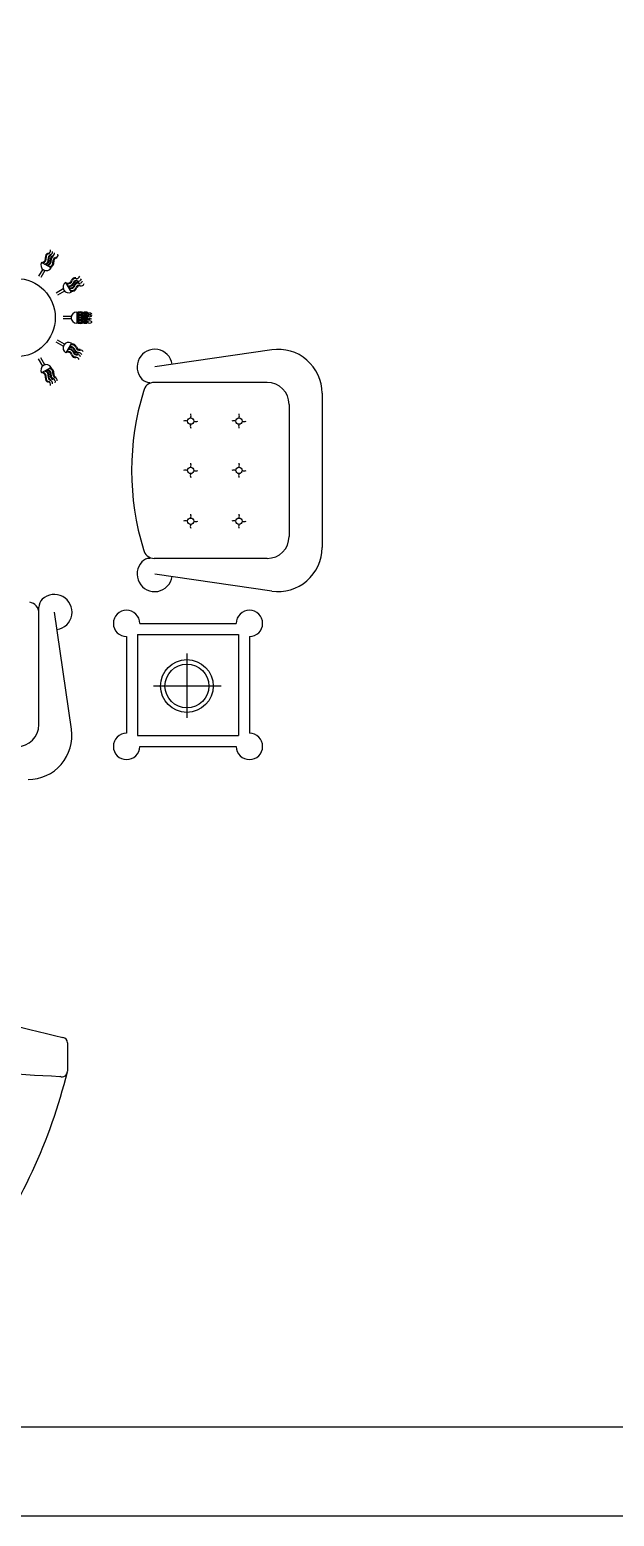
# Model space of a CAD drawing. Header units: inches. Extents: x 5.4 to 47.9, y 11.7 to 36.5.
# Drawn here: x 39.92 to 42.05, y 11.66 to 17.07 of the extents above; entities that cross this region are included whole.
import ezdxf

# ---------------------------------------------------------------- set-up
doc = ezdxf.new("R2010")
doc.units = ezdxf.units.IN
doc.header["$MEASUREMENT"] = 0
doc.layers.add('02', color=2, linetype='Continuous')
doc.layers.add('kadrbm', color=4, linetype='Continuous')

# ---------------------------------------------------------------- blocks, each defined once
blk = doc.blocks.new('kadrbm')
at = {"layer": 'kadrbm', "color": 4}
blk.add_lwpolyline([(0, 0), (0, 24.7972), (21, 24.7972), (21, 0), (0, 0)], close=True, dxfattribs=at)
blk.add_lwpolyline([(20.6631, 0.3257), (20.6631, 24.4603), (0.3369, 24.4603), (0.3369, 0.3257), (20.6631, 0.3257)], dxfattribs=at)

msp = doc.modelspace()

# ---------------------------------------------------------------- linework, layer by layer
at = {"layer": '02'}
for p, q in [((39.9656, 16.2012), (39.9507, 16.1754)), ((39.9735, 16.1968), (39.9585, 16.1709)), ((39.9967, 16.206), (39.9617, 16.2262)), ((40.0702, 16.1179), (40.05, 16.1529)), ((40.0409, 16.1293), (40.0151, 16.1144)), ((40.0454, 16.1215), (40.0196, 16.1066)), ((40.0701, 16.0293), (40.0403, 16.0293)), ((40.0897, 16.0452), (40.0897, 16.0044)), ((40.0701, 16.0203), (40.0403, 16.0203)), ((40.0409, 15.9204), (40.0151, 15.9353)), ((40.0454, 15.9282), (40.0196, 15.9431)), ((40.0702, 15.9318), (40.05, 15.8968)), ((39.9656, 15.8485), (39.9507, 15.8743)), ((39.9735, 15.8529), (39.9585, 15.8788)), ((40.8006, 15.9077), (40.3738, 15.8456)), ((39.9967, 15.8437), (39.9617, 15.8235)), ((40.7836, 15.7889), (40.3723, 15.7889)), ((40.8636, 15.7089), (40.8636, 15.2279)), ((40.9836, 15.7494), (40.9836, 15.1874)), ((40.7836, 15.1479), (40.3723, 15.1479)), ((40.8006, 15.0291), (40.3738, 15.0912)), ((39.9518, 14.5427), (39.9518, 14.9709)), ((40.0707, 14.5258), (40.0085, 14.9526)), ((40.3192, 14.9113), (40.6712, 14.9113)), ((40.2712, 14.8633), (40.2712, 14.5113)), ((40.3112, 14.8713), (40.6792, 14.8713)), ((40.3112, 14.8713), (40.3112, 14.5033)), ((40.6792, 14.8713), (40.6792, 14.5033)), ((40.7192, 14.8633), (40.7192, 14.5113)), ((40.4912, 14.8021), (40.4912, 14.5675)), ((40.6165, 14.6833), (40.369, 14.6833)), ((40.3112, 14.5033), (40.6792, 14.5033)), ((40.3192, 14.4633), (40.6712, 14.4633)), ((40.0559, 13.384), (40.0559, 13.2804))]:
    msp.add_line(p, q, dxfattribs=at)
for centre, radius in [((39.869, 16.0248), 0.1425), ((40.5051, 15.6479), 0.0115), ((40.6811, 15.6479), 0.0115), ((40.5051, 15.4684), 0.0115), ((40.6811, 15.4684), 0.0115), ((40.5051, 15.2835), 0.0115), ((40.6811, 15.2835), 0.0115), ((40.4912, 14.6833), 0.096), ((40.4912, 14.6833), 0.08)]:
    msp.add_circle(centre, radius, dxfattribs=at)
for centre, radius, start, end in [((39.9611, 16.2406), 0.015, 276.328, 11.7622), ((39.9611, 16.2406), 0.018, 287.8106, 11.7622), ((39.9895, 16.2465), 0.014, 108.2378, 191.7622), ((39.9895, 16.2465), 0.011, 108.2378, 191.7622), ((39.9992, 16.2409), 0.014, 108.2378, 191.7622), ((39.9822, 16.2688), 0.0125, 288.2378, 13.6741), ((39.9992, 16.2409), 0.011, 108.2378, 191.7622), ((40.0069, 16.2364), 0.014, 108.2378, 191.7622), ((39.9919, 16.2632), 0.0095, 288.2378, 13.6741), ((40.0069, 16.2364), 0.011, 108.2378, 191.7622), ((39.9995, 16.2588), 0.0095, 288.2378, 13.6741), ((40.0166, 16.2308), 0.014, 108.2378, 191.7622), ((40.0166, 16.2308), 0.011, 108.2378, 191.7622), ((40.0093, 16.2532), 0.0125, 288.2378, 13.6741), ((39.9792, 16.2161), 0.0202, 150.0956, 329.9044), ((39.9708, 16.2349), 0.015, 276.328, 11.7622), ((39.9708, 16.2349), 0.018, 287.8106, 11.7622), ((39.9785, 16.2305), 0.015, 276.328, 11.7622), ((39.9785, 16.2305), 0.018, 287.8106, 11.7622), ((39.9882, 16.2249), 0.015, 276.328, 11.7622), ((39.9882, 16.2249), 0.018, 287.8106, 11.7622), ((40.0601, 16.1354), 0.0202, 120.0956, 299.9044), ((40.0566, 16.1656), 0.015, 246.328, 341.7622), ((40.0566, 16.1656), 0.018, 257.8106, 341.7622), ((40.0622, 16.1559), 0.015, 246.328, 341.7622), ((40.0622, 16.1559), 0.018, 257.8106, 341.7622), ((40.0666, 16.1482), 0.015, 246.328, 341.7622), ((40.0666, 16.1482), 0.018, 257.8106, 341.7622), ((40.0722, 16.1385), 0.015, 246.328, 341.7622), ((40.0722, 16.1385), 0.018, 257.8106, 341.7622), ((40.0842, 16.1565), 0.014, 78.2378, 161.7622), ((40.0842, 16.1565), 0.011, 78.2378, 161.7622), ((40.0898, 16.1468), 0.014, 78.2378, 161.7622), ((40.0898, 16.1468), 0.011, 78.2378, 161.7622), ((40.0942, 16.1391), 0.014, 78.2378, 161.7622), ((40.0942, 16.1391), 0.011, 78.2378, 161.7622), ((40.089, 16.1796), 0.0125, 258.2378, 343.6741), ((40.0998, 16.1294), 0.014, 78.2378, 161.7622), ((40.0998, 16.1294), 0.011, 78.2378, 161.7622), ((40.0946, 16.1698), 0.0125, 258.2378, 343.6741), ((40.099, 16.1622), 0.0125, 258.2378, 343.6741), ((40.1046, 16.1525), 0.0125, 258.2378, 343.6741), ((40.0898, 16.0246), 0.0202, 90.0956, 269.9044), ((40.1019, 16.028), 0.018, 48.2378, 132.1894), ((40.1019, 16.053), 0.015, 216.328, 311.7622), ((40.1019, 16.028), 0.015, 48.2378, 143.672), ((40.1019, 16.053), 0.018, 227.8106, 311.7622), ((40.1019, 16.0168), 0.018, 48.2378, 132.1894), ((40.1019, 16.0418), 0.015, 216.328, 311.7622), ((40.1019, 16.0168), 0.015, 48.2378, 143.672), ((40.1019, 16.0418), 0.018, 227.8106, 311.7622), ((40.1019, 16.0079), 0.018, 48.2378, 132.1894), ((40.1212, 16.0313), 0.014, 48.2378, 131.7622), ((40.1212, 16.0497), 0.014, 228.2378, 311.7622), ((40.1212, 16.0201), 0.014, 48.2378, 131.7622), ((40.1212, 16.0385), 0.014, 228.2378, 311.7622), ((40.1212, 16.0112), 0.014, 48.2378, 131.7622), ((40.1212, 16.0313), 0.011, 48.2378, 131.7622), ((40.1212, 16.0497), 0.011, 228.2378, 311.7622), ((40.1212, 16.0201), 0.011, 48.2378, 131.7622), ((40.1212, 16.0385), 0.011, 228.2378, 311.7622), ((40.1369, 16.0489), 0.0125, 228.2378, 313.6741), ((40.1369, 16.0209), 0.0125, 46.3259, 131.7622), ((40.1369, 16.0321), 0.0095, 46.3259, 131.7622), ((40.1369, 16.0376), 0.0095, 228.2378, 313.6741), ((40.1019, 16.0329), 0.015, 216.328, 311.7622), ((40.1019, 16.0079), 0.015, 48.2378, 143.672), ((40.1019, 16.0329), 0.018, 227.8106, 311.7622), ((40.1019, 15.9967), 0.018, 48.2378, 132.1894), ((40.1019, 16.0217), 0.015, 216.328, 311.7622), ((40.1019, 15.9967), 0.015, 48.2378, 143.672), ((40.1019, 16.0217), 0.018, 227.8106, 311.7622), ((40.1212, 16.0296), 0.014, 228.2378, 311.7622), ((40.1212, 16), 0.014, 48.2378, 131.7622), ((40.1212, 16.0184), 0.014, 228.2378, 311.7622), ((40.1212, 16.0112), 0.011, 48.2378, 131.7622), ((40.1212, 16.0296), 0.011, 228.2378, 311.7622), ((40.1212, 16), 0.011, 48.2378, 131.7622), ((40.1212, 16.0184), 0.011, 228.2378, 311.7622), ((40.1369, 16.0008), 0.0125, 46.3259, 131.7622), ((40.1369, 16.0176), 0.0125, 228.2378, 313.6741), ((40.1369, 16.0288), 0.0095, 228.2378, 313.6741), ((40.1369, 16.0121), 0.0095, 46.3259, 131.7622), ((40.0601, 15.9143), 0.0202, 60.0956, 239.9044), ((40.0666, 15.9015), 0.015, 18.2378, 113.672), ((40.0666, 15.9015), 0.018, 18.2378, 102.1894), ((40.0722, 15.9112), 0.015, 18.2378, 113.672), ((40.0722, 15.9112), 0.018, 18.2378, 102.1894), ((40.0998, 15.9203), 0.011, 198.2378, 281.7622), ((40.0566, 15.8841), 0.015, 18.2378, 113.672), ((40.0566, 15.8841), 0.018, 18.2378, 102.1894), ((40.0622, 15.8938), 0.015, 18.2378, 113.672), ((40.0622, 15.8938), 0.018, 18.2378, 102.1894), ((40.0842, 15.8932), 0.014, 198.2378, 281.7622), ((40.0842, 15.8932), 0.011, 198.2378, 281.7622), ((40.0898, 15.9029), 0.014, 198.2378, 281.7622), ((40.0898, 15.9029), 0.011, 198.2378, 281.7622), ((40.0942, 15.9105), 0.014, 198.2378, 281.7622), ((40.0942, 15.9105), 0.011, 198.2378, 281.7622), ((40.0998, 15.9203), 0.014, 198.2378, 281.7622), ((40.089, 15.8701), 0.0095, 16.3259, 101.7622), ((40.0946, 15.8799), 0.0095, 16.3259, 101.7622), ((40.099, 15.8875), 0.0095, 16.3259, 101.7622), ((40.1046, 15.8972), 0.0095, 16.3259, 101.7622), ((40.3738, 15.8456), 0.0642, 8.2832, 223.6189), ((40.8236, 15.7494), 0.16, 0, 98.2832), ((39.9792, 15.8336), 0.0202, 30.0956, 209.9044), ((39.9611, 15.8091), 0.015, 348.2378, 83.672), ((39.9611, 15.8091), 0.018, 348.2378, 72.1894), ((39.9708, 15.8148), 0.015, 348.2378, 83.672), ((39.9708, 15.8148), 0.018, 348.2378, 72.1894), ((39.9785, 15.8192), 0.015, 348.2378, 83.672), ((39.9785, 15.8192), 0.018, 348.2378, 72.1894), ((39.9992, 15.8088), 0.014, 168.2378, 251.7622), ((39.9992, 15.8088), 0.011, 168.2378, 251.7622), ((39.9882, 15.8248), 0.015, 348.2378, 83.672), ((40.0069, 15.8133), 0.014, 168.2378, 251.7622), ((39.9882, 15.8248), 0.018, 348.2378, 72.1894), ((40.0069, 15.8133), 0.011, 168.2378, 251.7622), ((40.0166, 15.8189), 0.014, 168.2378, 251.7622), ((40.0166, 15.8189), 0.011, 168.2378, 251.7622), ((39.9895, 15.8032), 0.014, 168.2378, 251.7622), ((39.9895, 15.8032), 0.011, 168.2378, 251.7622), ((39.9822, 15.7809), 0.0125, 346.3259, 71.7622), ((39.9919, 15.7865), 0.0095, 346.3259, 71.7622), ((39.9995, 15.7909), 0.0125, 346.3259, 71.7622), ((40.0093, 15.7965), 0.0095, 346.3259, 71.7622), ((41.271, 15.4684), 0.9812, 162.935, 197.065), ((40.3562, 15.8289), 0.04, 223.6189, 270), ((40.3723, 15.7489), 0.04, 90, 169.2168), ((40.7836, 15.7089), 0.08, 0, 90), ((40.4863, 15.6289), 0.0204, 69.3152, 110.6848), ((40.486, 15.6667), 0.0204, 339.3152, 20.6848), ((40.5238, 15.667), 0.0204, 249.3152, 290.6848), ((40.6623, 15.6289), 0.0204, 69.3152, 110.6848), ((40.662, 15.6667), 0.0204, 339.3152, 20.6848), ((40.6998, 15.667), 0.0204, 249.3152, 290.6848), ((40.5241, 15.6292), 0.0204, 159.3152, 200.6848), ((40.7001, 15.6292), 0.0204, 159.3152, 200.6848), ((40.486, 15.4871), 0.0204, 339.3152, 20.6848), ((40.662, 15.4871), 0.0204, 339.3152, 20.6848), ((40.4863, 15.4493), 0.0204, 69.3152, 110.6848), ((40.5241, 15.4497), 0.0204, 159.3152, 200.6848), ((40.5238, 15.4875), 0.0204, 249.3152, 290.6848), ((40.6623, 15.4493), 0.0204, 69.3152, 110.6848), ((40.7001, 15.4497), 0.0204, 159.3152, 200.6848), ((40.6998, 15.4875), 0.0204, 249.3152, 290.6848), ((40.4863, 15.2645), 0.0204, 69.3152, 110.6848), ((40.5241, 15.2648), 0.0204, 159.3152, 200.6848), ((40.486, 15.3022), 0.0204, 339.3152, 20.6848), ((40.5238, 15.3026), 0.0204, 249.3152, 290.6848), ((40.6623, 15.2645), 0.0204, 69.3152, 110.6848), ((40.7001, 15.2648), 0.0204, 159.3152, 200.6848), ((40.662, 15.3022), 0.0204, 339.3152, 20.6848), ((40.6998, 15.3026), 0.0204, 249.3152, 290.6848), ((40.7836, 15.2279), 0.08, 270, 0), ((40.3723, 15.1879), 0.04, 190.7832, 270), ((40.8236, 15.1874), 0.16, 261.7168, 0), ((40.3738, 15.0912), 0.0642, 136.3811, 351.7168), ((40.3562, 15.1079), 0.04, 90, 136.3811), ((39.9918, 14.9701), 0.04, 133.6189, 180), ((40.0085, 14.9526), 0.0642, 278.2832, 133.6189), ((39.9118, 14.949), 0.04, 0, 80.5754), ((40.2712, 14.9113), 0.048, 0, 270), ((40.7192, 14.9113), 0.048, 270, 180), ((39.8718, 14.5427), 0.08, 270, 0), ((39.9124, 14.5027), 0.16, 270, 8.2832), ((40.2712, 14.4633), 0.048, 90, 0), ((40.7192, 14.4633), 0.048, 180, 90), ((41.1327, 18.25), 4.9681, 251.5854, 257.2863), ((40.0359, 13.384), 0.02, 0, 80.1501), ((40.1336, 16.3084), 3.0484, 258.7083, 268.0227), ((38.1102, 13.761), 2.0046, 324.0848, 346.0729), ((40.0359, 13.2804), 0.02, 248.1036, 0)]:
    msp.add_arc(centre, radius, start, end, dxfattribs=at)

# ---------------------------------------------------------------- block references
at = {"layer": 'kadrbm'}
msp.add_blockref('kadrbm', (26.9109, 11.6597), dxfattribs=at)

doc.saveas('drawing.dxf')
